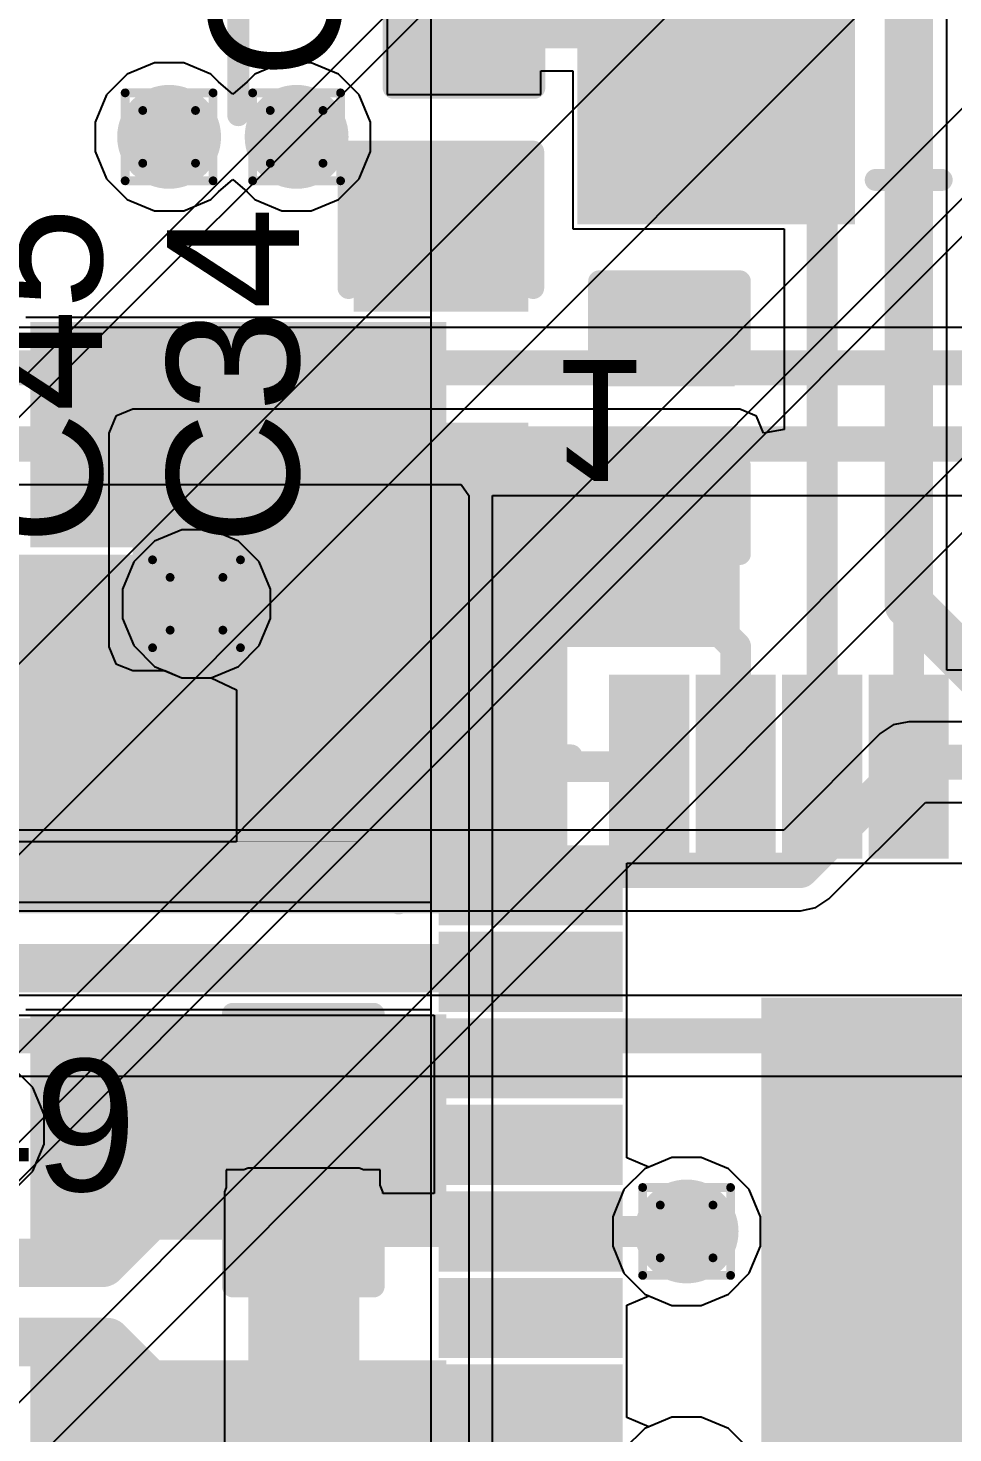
# Model space of a CAD drawing. Header units: inches. Extents: x -22 to 5433, y -13 to 5447.
# Drawn here: x 2.96 to 8.3, y 13.46 to 21.58 of the extents above; entities that cross this region are included whole.
import ezdxf

# ---------------------------------------------------------------- set-up
doc = ezdxf.new("R2010")
doc.units = ezdxf.units.IN
for name, color, linetype in [('Bottom Layer', 5, 'Continuous'), ('Bottom Overlay', 54, 'Continuous'), ('Bottom Paste', 16, 'Continuous'), ('Bottom Solder', 6, 'Continuous'), ('Drill Drawing', 1, 'Continuous'), ('Ground', 16, 'Continuous'), ('Power', 76, 'Continuous'), ('Top Layer', 1, 'Continuous'), ('Top Overlay', 2, 'Continuous'), ('Top Paste', 8, 'Continuous'), ('Top Solder', 216, 'Continuous'), ('Via Holes', 16, 'Continuous')]:
    doc.layers.add(name, color=color, linetype=linetype)
doc.styles.add('Arial', font='', dxfattribs={"height": 0.2})
doc.styles.get('Arial').set_extended_font_data('Arial')

msp = doc.modelspace()

# ---------------------------------------------------------------- hatches: boundary and pattern name
at = {"layer": 'Bottom Layer'}
h = msp.add_hatch(color=5, dxfattribs=at)
edge = h.paths.add_edge_path()
edge.add_arc((3.7707, 20.9516), 0.3, 0, 360)
h = msp.add_hatch(color=5, dxfattribs=at)
edge = h.paths.add_edge_path()
edge.add_arc((4.5073, 20.9516), 0.3, 0, 360)
for points in [[(3.0702, 19.7809), (5.2702, 19.7809), (5.2702, 18.6809), (3.0702, 18.6809)], [(-1.023, 16.6674), (6.0711, 16.6674), (6.0711, 18.5386), (-1.023, 18.5386)], [(3.0702, 17.7809), (5.2702, 17.7809), (5.2702, 16.6809), (3.0702, 16.6809)], [(3.0702, 15.7809), (5.2702, 15.7809), (5.2702, 14.6809), (3.0702, 14.6809)], [(3.0702, 13.7809), (5.2702, 13.7809), (5.2702, 12.6809), (3.0702, 12.6809)]]:
    msp.add_hatch(color=5, dxfattribs=at).paths.add_polyline_path(points)
h = msp.add_hatch(color=5, dxfattribs=at)
edge = h.paths.add_edge_path()
edge.add_arc((3.9289, 18.2539), 0.3, 0, 360)
h = msp.add_hatch(color=5, dxfattribs=at)
edge = h.paths.add_edge_path()
edge.add_arc((6.7605, 14.6275), 0.3, 0, 360)
at = {"layer": 'Bottom Paste'}
for points in [[(3.0702, 19.7809), (5.2702, 19.7809), (5.2702, 18.6809), (3.0702, 18.6809)], [(3.0702, 17.7809), (5.2702, 17.7809), (5.2702, 16.6809), (3.0702, 16.6809)], [(3.0702, 15.7809), (5.2702, 15.7809), (5.2702, 14.6809), (3.0702, 14.6809)], [(3.0702, 13.7809), (5.2702, 13.7809), (5.2702, 12.6809), (3.0702, 12.6809)]]:
    msp.add_hatch(color=16, dxfattribs=at).paths.add_polyline_path(points)
at = {"layer": 'Bottom Solder'}
for points in [[(2.9686, 19.8825), (5.3718, 19.8825), (5.3718, 18.5793), (2.9686, 18.5793)], [(2.9686, 17.8825), (5.3718, 17.8825), (5.3718, 16.5793), (2.9686, 16.5793)], [(2.9686, 15.8825), (5.3718, 15.8825), (5.3718, 14.5793), (2.9686, 14.5793)], [(2.9686, 13.8825), (5.3718, 13.8825), (5.3718, 12.5793), (2.9686, 12.5793)]]:
    msp.add_hatch(color=6, dxfattribs=at).paths.add_polyline_path(points)
at = {"layer": 'Ground'}
h = msp.add_hatch(color=16, dxfattribs=at)
edge = h.paths.add_edge_path()
edge.add_arc((3.7707, 20.9516), 0.3, 0, 360)
h = msp.add_hatch(color=16, dxfattribs=at)
edge = h.paths.add_edge_path()
edge.add_arc((4.5073, 20.9516), 0.3, 0, 360)
h = msp.add_hatch(color=16, dxfattribs=at)
edge = h.paths.add_edge_path()
edge.add_arc((3.9289, 18.2539), 0.3, 0, 360)
h = msp.add_hatch(color=16, dxfattribs=at)
edge = h.paths.add_edge_path()
edge.add_arc((6.7605, 14.6275), 0.3, 0, 360)
at = {"layer": 'Power'}
h = msp.add_hatch(color=76, dxfattribs=at)
edge = h.paths.add_edge_path()
edge.add_arc((3.7707, 20.9516), 0.3, 0, 360)
h = msp.add_hatch(color=76, dxfattribs=at)
edge = h.paths.add_edge_path()
edge.add_arc((4.5073, 20.9516), 0.3, 0, 360)
h = msp.add_hatch(color=76, dxfattribs=at)
edge = h.paths.add_edge_path()
edge.add_arc((3.9289, 18.2539), 0.3, 0, 360)
h = msp.add_hatch(color=76, dxfattribs=at)
edge = h.paths.add_edge_path()
edge.add_arc((6.7605, 14.6275), 0.3, 0, 360)
at = {"layer": 'Top Layer'}
for points in [[(5.1567, 21.7811), (5.7917, 21.7811), (5.7917, 21.3239), (5.1567, 21.3239)], [(7.631, 20.5481), (6.231, 20.5481), (6.231, 21.7481), (7.631, 21.7481)], [(4.8963, 20.7642), (5.7853, 20.7642), (5.7853, 20.0022), (4.8963, 20.0022)], [(6.9791, 19.5704), (6.3441, 19.5704), (6.3441, 20.0276), (6.9791, 20.0276)], [(3.5606, 18.0049), (7.068, 18.0049), (7.068, 19.2402), (3.5606, 19.2402)], [(4.8963, 19.2402), (5.7853, 19.2402), (5.7853, 18.4782), (4.8963, 18.4782)], [(6.9791, 18.6306), (6.3441, 18.6306), (6.3441, 19.0878), (6.9791, 19.0878)], [(6.4138, 17.7425), (6.6738, 17.7425), (6.6738, 16.8825), (6.4138, 16.8825)], [(6.9138, 17.7425), (7.1738, 17.7425), (7.1738, 16.8825), (6.9138, 16.8825)], [(7.4138, 17.7425), (7.6738, 17.7425), (7.6738, 16.8825), (7.4138, 16.8825)], [(7.9138, 17.7425), (8.1738, 17.7425), (8.1738, 16.8825), (7.9138, 16.8825)], [(3.3469, 16.995), (3.3469, 17.63), (3.8041, 17.63), (3.8041, 16.995)], [(4.2867, 16.995), (4.2867, 17.63), (4.7439, 17.63), (4.7439, 16.995)], [(5.4288, 16.7575), (6.2888, 16.7575), (6.2888, 16.4975), (5.4288, 16.4975)], [(5.4288, 16.2575), (6.2888, 16.2575), (6.2888, 15.9975), (5.4288, 15.9975)], [(7.2938, 15.8775), (13.2938, 15.8775), (13.2938, 9.8775), (7.2938, 9.8775)], [(4.2282, 15.7959), (4.8632, 15.7959), (4.8632, 15.3387), (4.2282, 15.3387)], [(5.4288, 15.7575), (6.2888, 15.7575), (6.2888, 15.4975), (5.4288, 15.4975)], [(5.4288, 15.2575), (6.2888, 15.2575), (6.2888, 14.9975), (5.4288, 14.9975)], [(4.2282, 12.816), (4.8687, 12.816), (4.8687, 14.8561), (4.2282, 14.8561)], [(4.2282, 14.8561), (4.8632, 14.8561), (4.8632, 14.3989), (4.2282, 14.3989)], [(5.4288, 14.7575), (6.2888, 14.7575), (6.2888, 14.4975), (5.4288, 14.4975)], [(5.4288, 14.2575), (6.2888, 14.2575), (6.2888, 13.9975), (5.4288, 13.9975)], [(5.4288, 13.7575), (6.2888, 13.7575), (6.2888, 13.4975), (5.4288, 13.4975)]]:
    msp.add_hatch(color=1, dxfattribs=at).paths.add_polyline_path(points)
h = msp.add_hatch(color=1, dxfattribs=at)
edge = h.paths.add_edge_path()
edge.add_arc((3.7707, 20.9516), 0.3, 0, 360)
h = msp.add_hatch(color=1, dxfattribs=at)
edge = h.paths.add_edge_path()
edge.add_arc((4.5073, 20.9516), 0.3, 0, 360)
h = msp.add_hatch(color=1, dxfattribs=at)
edge = h.paths.add_edge_path()
edge.add_arc((3.9289, 18.2539), 0.3, 0, 360)
h = msp.add_hatch(color=1, dxfattribs=at)
edge = h.paths.add_edge_path()
edge.add_arc((6.7605, 14.6275), 0.3, 0, 360)
at = {"layer": 'Top Paste'}
for points in [[(5.1567, 21.7811), (5.7917, 21.7811), (5.7917, 21.3239), (5.1567, 21.3239)], [(7.631, 20.5481), (6.231, 20.5481), (6.231, 21.7481), (7.631, 21.7481)], [(4.8963, 20.7642), (5.7853, 20.7642), (5.7853, 20.0022), (4.8963, 20.0022)], [(6.9791, 19.5704), (6.3441, 19.5704), (6.3441, 20.0276), (6.9791, 20.0276)], [(4.8963, 19.2402), (5.7853, 19.2402), (5.7853, 18.4782), (4.8963, 18.4782)], [(6.9791, 18.6306), (6.3441, 18.6306), (6.3441, 19.0878), (6.9791, 19.0878)], [(6.4138, 17.7425), (6.6738, 17.7425), (6.6738, 16.8825), (6.4138, 16.8825)], [(6.9138, 17.7425), (7.1738, 17.7425), (7.1738, 16.8825), (6.9138, 16.8825)], [(7.4138, 17.7425), (7.6738, 17.7425), (7.6738, 16.8825), (7.4138, 16.8825)], [(7.9138, 17.7425), (8.1738, 17.7425), (8.1738, 16.8825), (7.9138, 16.8825)], [(3.3469, 16.995), (3.3469, 17.63), (3.8041, 17.63), (3.8041, 16.995)], [(4.2867, 16.995), (4.2867, 17.63), (4.7439, 17.63), (4.7439, 16.995)], [(5.4288, 16.7575), (6.2888, 16.7575), (6.2888, 16.4975), (5.4288, 16.4975)], [(5.4288, 16.2575), (6.2888, 16.2575), (6.2888, 15.9975), (5.4288, 15.9975)], [(4.2282, 15.7959), (4.8632, 15.7959), (4.8632, 15.3387), (4.2282, 15.3387)], [(5.4288, 15.7575), (6.2888, 15.7575), (6.2888, 15.4975), (5.4288, 15.4975)], [(5.4288, 15.2575), (6.2888, 15.2575), (6.2888, 14.9975), (5.4288, 14.9975)], [(4.2282, 14.8561), (4.8632, 14.8561), (4.8632, 14.3989), (4.2282, 14.3989)], [(5.4288, 14.7575), (6.2888, 14.7575), (6.2888, 14.4975), (5.4288, 14.4975)], [(5.4288, 14.2575), (6.2888, 14.2575), (6.2888, 13.9975), (5.4288, 13.9975)], [(5.4288, 13.7575), (6.2888, 13.7575), (6.2888, 13.4975), (5.4288, 13.4975)]]:
    msp.add_hatch(color=8, dxfattribs=at).paths.add_polyline_path(points)
at = {"layer": 'Top Solder'}
for points in [[(5.0967, 21.8411), (5.8517, 21.8411), (5.8517, 21.2639), (5.0967, 21.2639)], [(7.7326, 20.4465), (6.1294, 20.4465), (6.1294, 21.8497), (7.7326, 21.8497)], [(4.8363, 20.8242), (5.8453, 20.8242), (5.8453, 19.9422), (4.8363, 19.9422)], [(7.0391, 19.5104), (6.2841, 19.5104), (6.2841, 20.0876), (7.0391, 20.0876)], [(4.8363, 19.3002), (5.8453, 19.3002), (5.8453, 18.4182), (4.8363, 18.4182)], [(7.0391, 18.5706), (6.2841, 18.5706), (6.2841, 19.1478), (7.0391, 19.1478)], [(6.3122, 17.8441), (6.7754, 17.8441), (6.7754, 16.7809), (6.3122, 16.7809)], [(6.8122, 17.8441), (7.2754, 17.8441), (7.2754, 16.7809), (6.8122, 16.7809)], [(7.3122, 17.8441), (7.7754, 17.8441), (7.7754, 16.7809), (7.3122, 16.7809)], [(7.8122, 17.8441), (8.2754, 17.8441), (8.2754, 16.7809), (7.8122, 16.7809)], [(3.2919, 16.94), (3.2919, 17.685), (3.8591, 17.685), (3.8591, 16.94)], [(4.2317, 16.94), (4.2317, 17.685), (4.7989, 17.685), (4.7989, 16.94)], [(5.3272, 16.8591), (6.3904, 16.8591), (6.3904, 16.3959), (5.3272, 16.3959)], [(5.3272, 16.3591), (6.3904, 16.3591), (6.3904, 15.8959), (5.3272, 15.8959)], [(7.1922, 15.9791), (13.3954, 15.9791), (13.3954, 9.7759), (7.1922, 9.7759)], [(4.1682, 15.8559), (4.9232, 15.8559), (4.9232, 15.2787), (4.1682, 15.2787)], [(5.3272, 15.8591), (6.3904, 15.8591), (6.3904, 15.3959), (5.3272, 15.3959)], [(5.3272, 15.3591), (6.3904, 15.3591), (6.3904, 14.8959), (5.3272, 14.8959)], [(4.1682, 14.9161), (4.9232, 14.9161), (4.9232, 14.3389), (4.1682, 14.3389)], [(5.3272, 14.8591), (6.3904, 14.8591), (6.3904, 14.3959), (5.3272, 14.3959)], [(5.3272, 14.3591), (6.3904, 14.3591), (6.3904, 13.8959), (5.3272, 13.8959)], [(5.3272, 13.8591), (6.3904, 13.8591), (6.3904, 13.3959), (5.3272, 13.3959)], [(3.4117, 12.756), (3.4117, 13.511), (3.9889, 13.511), (3.9889, 12.756)], [(4.3515, 12.756), (4.3515, 13.511), (4.9287, 13.511), (4.9287, 12.756)]]:
    msp.add_hatch(color=216, dxfattribs=at).paths.add_polyline_path(points)
at = {"layer": 'Via Holes'}
h = msp.add_hatch(color=7, dxfattribs=at)
edge = h.paths.add_edge_path()
edge.add_arc((3.7707, 20.9516), 0.15, 0, 360)
h = msp.add_hatch(color=7, dxfattribs=at)
edge = h.paths.add_edge_path()
edge.add_arc((4.5073, 20.9516), 0.15, 0, 360)
h = msp.add_hatch(color=7, dxfattribs=at)
edge = h.paths.add_edge_path()
edge.add_arc((3.9289, 18.2539), 0.15, 0, 360)
h = msp.add_hatch(color=7, dxfattribs=at)
edge = h.paths.add_edge_path()
edge.add_arc((6.7605, 14.6275), 0.15, 0, 360)

# ---------------------------------------------------------------- linework, layer by layer
at = {"layer": 'Bottom Layer'}
for p, q in [((5.2837, 23.1618), (5.2837, 5.3309)), ((5.2837, 23.1618), (5.2837, 19.9079)), ((5.2837, 19.9079), (2.9432, 19.9079)), ((-1.023, 16.5299), (5.2837, 16.5299)), ((5.2837, 16.5299), (5.2837, 15.9079)), ((5.2837, 15.9079), (2.9432, 15.9079))]:
    msp.add_line(p, q, dxfattribs=at)
for points in [[(8.0438, 18.2523, 0.2794, 0.2794, 0), (8.0438, 28.0001, 0.2794, 0.2794, 0)], [(8.0438, 18.2523, 0.2794, 0.2794, 0), (9.0652, 17.2309, 0.2794, 0.2794, 0)], [(3.3853, 14.446, 0.2794, 0.2794, 0), (4.1702, 15.2309, 0.2794, 0.2794, 0)], [(2.0768, 14.446, 0.2794, 0.2794, 0), (3.3853, 14.446, 0.2794, 0.2794, 0)], [(2.0768, 13.9888, 0.2794, 0.2794, 0), (3.4123, 13.9888, 0.2794, 0.2794, 0)], [(3.4123, 13.9888, 0.2794, 0.2794, 0), (4.1702, 13.2309, 0.2794, 0.2794, 0)]]:
    msp.add_lwpolyline(points, format="xyseb", dxfattribs=at)
for points in [[(7.974, 18.2523, 0.1397, 0.1397, 1), (8.1137, 18.2523, 0.1397, 0.1397, 1)], [(7.974, 18.2523, 0.1397, 0.1397, 1), (8.1137, 18.2523, 0.1397, 0.1397, 1)], [(4.1003, 15.2309, 0.1397, 0.1397, 1), (4.24, 15.2309, 0.1397, 0.1397, 1)], [(3.3155, 14.446, 0.1397, 0.1397, 1), (3.4552, 14.446, 0.1397, 0.1397, 1)], [(3.3155, 14.446, 0.1397, 0.1397, 1), (3.4552, 14.446, 0.1397, 0.1397, 1)], [(3.3424, 13.9888, 0.1397, 0.1397, 1), (3.4821, 13.9888, 0.1397, 0.1397, 1)], [(3.3424, 13.9888, 0.1397, 0.1397, 1), (3.4821, 13.9888, 0.1397, 0.1397, 1)]]:
    msp.add_lwpolyline(points, format="xyseb", close=True, dxfattribs=at)
at = {"layer": 'Bottom Overlay'}
msp.add_lwpolyline([(4.1702, 21.0767, 0.127, 0.127, 0), (4.1702, 23.1309, 0.127, 0.127, 0)], format="xyseb", dxfattribs=at)
msp.add_lwpolyline([(4.1384, 21.0767, 0.0635, 0.0635, 1), (4.2019, 21.0767, 0.0635, 0.0635, 1)], format="xyseb", close=True, dxfattribs=at)
at = {"layer": 'Bottom Solder'}
for p in [(-5.5852, 10.8458), (-5.5045, 7.2536), (-5.2386, 6.9971), (-5.2385, 11.397), (-3.7361, 6.9961), (-3.6162, 11.3878), (-3.0662, 10.8378), (-3.0661, 7.2378)]:
    msp.add_line(p, (5432.8521, 5447.4931), dxfattribs=at)
at = {"layer": 'Drill Drawing'}
for points in [[(3.5167, 21.2056, 0.0508, 0.0508, 0), (4.0247, 21.2056, 0.0508, 0.0508, 0)], [(3.5167, 20.6976, 0.0508, 0.0508, 0), (3.5167, 21.2056, 0.0508, 0.0508, 0)], [(4.0247, 20.6976, 0.0508, 0.0508, 0), (4.0247, 21.2056, 0.0508, 0.0508, 0)], [(4.2533, 21.2056, 0.0508, 0.0508, 0), (4.7613, 21.2056, 0.0508, 0.0508, 0)], [(4.2533, 20.6976, 0.0508, 0.0508, 0), (4.2533, 21.2056, 0.0508, 0.0508, 0)], [(4.7613, 20.6976, 0.0508, 0.0508, 0), (4.7613, 21.2056, 0.0508, 0.0508, 0)], [(3.6183, 21.104, 0.0508, 0.0508, 0), (3.9231, 21.104, 0.0508, 0.0508, 0)], [(3.6183, 20.7992, 0.0508, 0.0508, 0), (3.6183, 21.104, 0.0508, 0.0508, 0)], [(3.9231, 20.7992, 0.0508, 0.0508, 0), (3.9231, 21.104, 0.0508, 0.0508, 0)], [(4.3549, 21.104, 0.0508, 0.0508, 0), (4.6597, 21.104, 0.0508, 0.0508, 0)], [(4.3549, 20.7992, 0.0508, 0.0508, 0), (4.3549, 21.104, 0.0508, 0.0508, 0)], [(4.6597, 20.7992, 0.0508, 0.0508, 0), (4.6597, 21.104, 0.0508, 0.0508, 0)], [(3.6183, 20.7992, 0.0508, 0.0508, 0), (3.9231, 20.7992, 0.0508, 0.0508, 0)], [(4.3549, 20.7992, 0.0508, 0.0508, 0), (4.6597, 20.7992, 0.0508, 0.0508, 0)], [(3.5167, 20.6976, 0.0508, 0.0508, 0), (4.0247, 20.6976, 0.0508, 0.0508, 0)], [(4.2533, 20.6976, 0.0508, 0.0508, 0), (4.7613, 20.6976, 0.0508, 0.0508, 0)], [(3.6749, 18.5079, 0.0508, 0.0508, 0), (4.1829, 18.5079, 0.0508, 0.0508, 0)], [(3.6749, 17.9999, 0.0508, 0.0508, 0), (3.6749, 18.5079, 0.0508, 0.0508, 0)], [(4.1829, 17.9999, 0.0508, 0.0508, 0), (4.1829, 18.5079, 0.0508, 0.0508, 0)], [(3.7765, 18.4063, 0.0508, 0.0508, 0), (4.0813, 18.4063, 0.0508, 0.0508, 0)], [(3.7765, 18.1015, 0.0508, 0.0508, 0), (3.7765, 18.4063, 0.0508, 0.0508, 0)], [(4.0813, 18.1015, 0.0508, 0.0508, 0), (4.0813, 18.4063, 0.0508, 0.0508, 0)], [(3.7765, 18.1015, 0.0508, 0.0508, 0), (4.0813, 18.1015, 0.0508, 0.0508, 0)], [(3.6749, 17.9999, 0.0508, 0.0508, 0), (4.1829, 17.9999, 0.0508, 0.0508, 0)], [(6.5065, 14.8815, 0.0508, 0.0508, 0), (7.0145, 14.8815, 0.0508, 0.0508, 0)], [(6.5065, 14.3735, 0.0508, 0.0508, 0), (6.5065, 14.8815, 0.0508, 0.0508, 0)], [(7.0145, 14.3735, 0.0508, 0.0508, 0), (7.0145, 14.8815, 0.0508, 0.0508, 0)], [(6.6081, 14.7799, 0.0508, 0.0508, 0), (6.9129, 14.7799, 0.0508, 0.0508, 0)], [(6.6081, 14.4751, 0.0508, 0.0508, 0), (6.6081, 14.7799, 0.0508, 0.0508, 0)], [(6.9129, 14.4751, 0.0508, 0.0508, 0), (6.9129, 14.7799, 0.0508, 0.0508, 0)], [(6.6081, 14.4751, 0.0508, 0.0508, 0), (6.9129, 14.4751, 0.0508, 0.0508, 0)], [(6.5065, 14.3735, 0.0508, 0.0508, 0), (7.0145, 14.3735, 0.0508, 0.0508, 0)]]:
    msp.add_lwpolyline(points, format="xyseb", dxfattribs=at)
for points in [[(3.504, 21.2056, 0.0254, 0.0254, 1), (3.5294, 21.2056, 0.0254, 0.0254, 1)], [(3.504, 21.2056, 0.0254, 0.0254, 1), (3.5294, 21.2056, 0.0254, 0.0254, 1)], [(4.012, 21.2056, 0.0254, 0.0254, 1), (4.0374, 21.2056, 0.0254, 0.0254, 1)], [(4.012, 21.2056, 0.0254, 0.0254, 1), (4.0374, 21.2056, 0.0254, 0.0254, 1)], [(4.2406, 21.2056, 0.0254, 0.0254, 1), (4.266, 21.2056, 0.0254, 0.0254, 1)], [(4.2406, 21.2056, 0.0254, 0.0254, 1), (4.266, 21.2056, 0.0254, 0.0254, 1)], [(4.7486, 21.2056, 0.0254, 0.0254, 1), (4.774, 21.2056, 0.0254, 0.0254, 1)], [(4.7486, 21.2056, 0.0254, 0.0254, 1), (4.774, 21.2056, 0.0254, 0.0254, 1)], [(3.6056, 21.104, 0.0254, 0.0254, 1), (3.631, 21.104, 0.0254, 0.0254, 1)], [(3.6056, 21.104, 0.0254, 0.0254, 1), (3.631, 21.104, 0.0254, 0.0254, 1)], [(3.9104, 21.104, 0.0254, 0.0254, 1), (3.9358, 21.104, 0.0254, 0.0254, 1)], [(3.9104, 21.104, 0.0254, 0.0254, 1), (3.9358, 21.104, 0.0254, 0.0254, 1)], [(4.3422, 21.104, 0.0254, 0.0254, 1), (4.3676, 21.104, 0.0254, 0.0254, 1)], [(4.3422, 21.104, 0.0254, 0.0254, 1), (4.3676, 21.104, 0.0254, 0.0254, 1)], [(4.647, 21.104, 0.0254, 0.0254, 1), (4.6724, 21.104, 0.0254, 0.0254, 1)], [(4.647, 21.104, 0.0254, 0.0254, 1), (4.6724, 21.104, 0.0254, 0.0254, 1)], [(3.6056, 20.7992, 0.0254, 0.0254, 1), (3.631, 20.7992, 0.0254, 0.0254, 1)], [(3.6056, 20.7992, 0.0254, 0.0254, 1), (3.631, 20.7992, 0.0254, 0.0254, 1)], [(3.9104, 20.7992, 0.0254, 0.0254, 1), (3.9358, 20.7992, 0.0254, 0.0254, 1)], [(3.9104, 20.7992, 0.0254, 0.0254, 1), (3.9358, 20.7992, 0.0254, 0.0254, 1)], [(4.3422, 20.7992, 0.0254, 0.0254, 1), (4.3676, 20.7992, 0.0254, 0.0254, 1)], [(4.3422, 20.7992, 0.0254, 0.0254, 1), (4.3676, 20.7992, 0.0254, 0.0254, 1)], [(4.647, 20.7992, 0.0254, 0.0254, 1), (4.6724, 20.7992, 0.0254, 0.0254, 1)], [(4.647, 20.7992, 0.0254, 0.0254, 1), (4.6724, 20.7992, 0.0254, 0.0254, 1)], [(3.504, 20.6976, 0.0254, 0.0254, 1), (3.5294, 20.6976, 0.0254, 0.0254, 1)], [(3.504, 20.6976, 0.0254, 0.0254, 1), (3.5294, 20.6976, 0.0254, 0.0254, 1)], [(4.012, 20.6976, 0.0254, 0.0254, 1), (4.0374, 20.6976, 0.0254, 0.0254, 1)], [(4.012, 20.6976, 0.0254, 0.0254, 1), (4.0374, 20.6976, 0.0254, 0.0254, 1)], [(4.2406, 20.6976, 0.0254, 0.0254, 1), (4.266, 20.6976, 0.0254, 0.0254, 1)], [(4.2406, 20.6976, 0.0254, 0.0254, 1), (4.266, 20.6976, 0.0254, 0.0254, 1)], [(4.7486, 20.6976, 0.0254, 0.0254, 1), (4.774, 20.6976, 0.0254, 0.0254, 1)], [(4.7486, 20.6976, 0.0254, 0.0254, 1), (4.774, 20.6976, 0.0254, 0.0254, 1)], [(3.6622, 18.5079, 0.0254, 0.0254, 1), (3.6876, 18.5079, 0.0254, 0.0254, 1)], [(3.6622, 18.5079, 0.0254, 0.0254, 1), (3.6876, 18.5079, 0.0254, 0.0254, 1)], [(4.1702, 18.5079, 0.0254, 0.0254, 1), (4.1956, 18.5079, 0.0254, 0.0254, 1)], [(4.1702, 18.5079, 0.0254, 0.0254, 1), (4.1956, 18.5079, 0.0254, 0.0254, 1)], [(3.7638, 18.4063, 0.0254, 0.0254, 1), (3.7892, 18.4063, 0.0254, 0.0254, 1)], [(3.7638, 18.4063, 0.0254, 0.0254, 1), (3.7892, 18.4063, 0.0254, 0.0254, 1)], [(4.0686, 18.4063, 0.0254, 0.0254, 1), (4.094, 18.4063, 0.0254, 0.0254, 1)], [(4.0686, 18.4063, 0.0254, 0.0254, 1), (4.094, 18.4063, 0.0254, 0.0254, 1)], [(3.7638, 18.1015, 0.0254, 0.0254, 1), (3.7892, 18.1015, 0.0254, 0.0254, 1)], [(3.7638, 18.1015, 0.0254, 0.0254, 1), (3.7892, 18.1015, 0.0254, 0.0254, 1)], [(4.0686, 18.1015, 0.0254, 0.0254, 1), (4.094, 18.1015, 0.0254, 0.0254, 1)], [(4.0686, 18.1015, 0.0254, 0.0254, 1), (4.094, 18.1015, 0.0254, 0.0254, 1)], [(3.6622, 17.9999, 0.0254, 0.0254, 1), (3.6876, 17.9999, 0.0254, 0.0254, 1)], [(3.6622, 17.9999, 0.0254, 0.0254, 1), (3.6876, 17.9999, 0.0254, 0.0254, 1)], [(4.1702, 17.9999, 0.0254, 0.0254, 1), (4.1956, 17.9999, 0.0254, 0.0254, 1)], [(4.1702, 17.9999, 0.0254, 0.0254, 1), (4.1956, 17.9999, 0.0254, 0.0254, 1)], [(6.4938, 14.8815, 0.0254, 0.0254, 1), (6.5192, 14.8815, 0.0254, 0.0254, 1)], [(6.4938, 14.8815, 0.0254, 0.0254, 1), (6.5192, 14.8815, 0.0254, 0.0254, 1)], [(7.0018, 14.8815, 0.0254, 0.0254, 1), (7.0272, 14.8815, 0.0254, 0.0254, 1)], [(7.0018, 14.8815, 0.0254, 0.0254, 1), (7.0272, 14.8815, 0.0254, 0.0254, 1)], [(6.5954, 14.7799, 0.0254, 0.0254, 1), (6.6208, 14.7799, 0.0254, 0.0254, 1)], [(6.5954, 14.7799, 0.0254, 0.0254, 1), (6.6208, 14.7799, 0.0254, 0.0254, 1)], [(6.9002, 14.7799, 0.0254, 0.0254, 1), (6.9256, 14.7799, 0.0254, 0.0254, 1)], [(6.9002, 14.7799, 0.0254, 0.0254, 1), (6.9256, 14.7799, 0.0254, 0.0254, 1)], [(6.5954, 14.4751, 0.0254, 0.0254, 1), (6.6208, 14.4751, 0.0254, 0.0254, 1)], [(6.5954, 14.4751, 0.0254, 0.0254, 1), (6.6208, 14.4751, 0.0254, 0.0254, 1)], [(6.9002, 14.4751, 0.0254, 0.0254, 1), (6.9256, 14.4751, 0.0254, 0.0254, 1)], [(6.9002, 14.4751, 0.0254, 0.0254, 1), (6.9256, 14.4751, 0.0254, 0.0254, 1)], [(6.4938, 14.3735, 0.0254, 0.0254, 1), (6.5192, 14.3735, 0.0254, 0.0254, 1)], [(6.4938, 14.3735, 0.0254, 0.0254, 1), (6.5192, 14.3735, 0.0254, 0.0254, 1)], [(7.0018, 14.3735, 0.0254, 0.0254, 1), (7.0272, 14.3735, 0.0254, 0.0254, 1)], [(7.0018, 14.3735, 0.0254, 0.0254, 1), (7.0272, 14.3735, 0.0254, 0.0254, 1)]]:
    msp.add_lwpolyline(points, format="xyseb", close=True, dxfattribs=at)
at = {"layer": 'Ground'}
for p, q in [((3.844, 18.6809), (3.687, 18.6159)), ((4.0138, 18.6809), (3.844, 18.6809)), ((4.1708, 18.6159), (4.0138, 18.6809)), ((3.687, 18.6159), (3.5669, 18.4958)), ((4.2909, 18.4958), (4.1708, 18.6159)), ((3.5669, 18.4958), (3.5019, 18.3388)), ((4.3559, 18.3388), (4.2909, 18.4958)), ((3.5019, 18.3388), (3.5019, 18.1689)), ((4.3559, 18.1689), (4.3559, 18.3388)), ((3.5019, 18.1689), (3.5669, 18.012)), ((4.2909, 18.012), (4.3559, 18.1689)), ((3.5669, 18.012), (3.687, 17.8919)), ((4.1708, 17.8919), (4.2909, 18.012)), ((3.687, 17.8919), (3.844, 17.8269)), ((4.0138, 17.8269), (4.1708, 17.8919)), ((3.844, 17.8269), (4.0138, 17.8269)), ((7.9546, 17.5544), (7.879, 17.5039)), ((8.0438, 17.5722), (7.9546, 17.5544)), ((21.1452, 17.5722), (8.0438, 17.5722)), ((7.879, 17.5039), (7.3218, 16.9467)), ((7.5831, 16.5488), (8.1404, 17.106)), ((8.1404, 17.106), (21.0486, 17.106)), ((7.3218, 16.9467), (-0.3111, 16.9467)), ((-1.058, 16.4805), (7.4183, 16.4805)), ((7.4183, 16.4805), (7.5075, 16.4983)), ((7.5075, 16.4983), (7.5831, 16.5488)), ((8.7065, 15.9906), (-0.1184, 15.9906)), ((-0.0218, 15.5245), (12.9482, 15.5245)), ((6.6756, 15.0545), (6.5187, 14.9895)), ((6.8455, 15.0545), (6.6756, 15.0545)), ((7.0024, 14.9895), (6.8455, 15.0545)), ((6.5187, 14.9895), (6.3985, 14.8694)), ((7.1225, 14.8694), (7.0024, 14.9895)), ((6.3985, 14.8694), (6.3335, 14.7125)), ((7.1875, 14.7125), (7.1225, 14.8694)), ((6.3335, 14.7125), (6.3335, 14.5426)), ((7.1875, 14.5426), (7.1875, 14.7125)), ((6.3335, 14.5426), (6.3985, 14.3857)), ((7.1225, 14.3857), (7.1875, 14.5426)), ((6.3985, 14.3857), (6.5187, 14.2656)), ((7.0024, 14.2656), (7.1225, 14.3857)), ((6.5187, 14.2656), (6.6756, 14.2005)), ((6.8455, 14.2005), (7.0024, 14.2656)), ((6.6756, 14.2005), (6.8455, 14.2005)), ((6.6756, 13.5545), (6.5187, 13.4895)), ((6.8455, 13.5545), (6.6756, 13.5545)), ((7.0024, 13.4895), (6.8455, 13.5545)), ((6.5187, 13.4895), (6.3985, 13.3694)), ((7.1225, 13.3694), (7.0024, 13.4895))]:
    msp.add_line(p, q, dxfattribs=at)
for points in [[(7.4183, 16.7136, 0.2032, 0.2032, 0), (8.0438, 17.3391, 0.2032, 0.2032, 0)], [(8.0438, 17.3391, 0.2032, 0.2032, 0), (21.1452, 17.3391, 0.2032, 0.2032, 0)], [(-8.1735, 16.7136, 0.2032, 0.2032, 0), (7.4183, 16.7136, 0.2032, 0.2032, 0)], [(-0.1184, 15.7575, 0.2032, 0.2032, 0), (13.0447, 15.7575, 0.2032, 0.2032, 0)]]:
    msp.add_lwpolyline(points, format="xyseb", dxfattribs=at)
for points in [[(7.993, 17.3391, 0.1016, 0.1016, 1), (8.0946, 17.3391, 0.1016, 0.1016, 1)], [(7.993, 17.3391, 0.1016, 0.1016, 1), (8.0946, 17.3391, 0.1016, 0.1016, 1)], [(7.3675, 16.7136, 0.1016, 0.1016, 1), (7.4691, 16.7136, 0.1016, 0.1016, 1)], [(7.3675, 16.7136, 0.1016, 0.1016, 1), (7.4691, 16.7136, 0.1016, 0.1016, 1)]]:
    msp.add_lwpolyline(points, format="xyseb", close=True, dxfattribs=at)
at = {"layer": 'Power'}
for p, q in [((3.6857, 21.3786), (3.5288, 21.3136)), ((3.8556, 21.3786), (3.6857, 21.3786)), ((4.0125, 21.3136), (3.8556, 21.3786)), ((4.4223, 21.3786), (4.2654, 21.3136)), ((4.5922, 21.3786), (4.4223, 21.3786)), ((4.7491, 21.3136), (4.5922, 21.3786)), ((3.5288, 21.3136), (3.4087, 21.1935)), ((4.056, 21.2702), (4.0125, 21.3136)), ((4.139, 21.1989), (4.056, 21.2702)), ((4.2219, 21.2702), (4.139, 21.1989)), ((4.2654, 21.3136), (4.2219, 21.2702)), ((4.8693, 21.1935), (4.7491, 21.3136)), ((3.4087, 21.1935), (3.3437, 21.0366)), ((4.9343, 21.0366), (4.8693, 21.1935)), ((3.3437, 21.0366), (3.3437, 20.8667)), ((4.9343, 20.8667), (4.9343, 21.0366)), ((3.3437, 20.8667), (3.4087, 20.7098)), ((4.8693, 20.7098), (4.9343, 20.8667)), ((3.4087, 20.7098), (3.5288, 20.5897)), ((4.056, 20.6331), (4.139, 20.7044)), ((4.139, 20.7044), (4.2219, 20.6331)), ((4.7491, 20.5897), (4.8693, 20.7098)), ((4.0125, 20.5897), (4.056, 20.6331)), ((4.2219, 20.6331), (4.2654, 20.5897)), ((3.5288, 20.5897), (3.6857, 20.5246)), ((3.8556, 20.5246), (4.0125, 20.5897)), ((4.2654, 20.5897), (4.4223, 20.5246)), ((4.5922, 20.5246), (4.7491, 20.5897)), ((3.6857, 20.5246), (3.8556, 20.5246)), ((4.4223, 20.5246), (4.5922, 20.5246)), ((20.1849, 19.85), (-5.3357, 19.85)), ((-1.9618, 18.9437), (5.4588, 18.9437)), ((5.4588, 18.9437), (5.5019, 18.8792)), ((5.5019, 18.8792), (5.5019, 8.9246)), ((5.6393, 8.9246), (5.6393, 18.8792)), ((5.6393, 18.8792), (15.3106, 18.8792)), ((2.9828, 15.4593), (2.8627, 15.5794)), ((3.0478, 15.3023), (2.9828, 15.4593)), ((3.0478, 15.1325), (3.0478, 15.3023)), ((2.9828, 14.9755), (3.0478, 15.1325)), ((2.8627, 14.8554), (2.9828, 14.9755))]:
    msp.add_line(p, q, dxfattribs=at)
for points in [[(-5.4322, 19.6169, 0.2032, 0.2032, 0), (20.1849, 19.6169, 0.2032, 0.2032, 0)], [(-2.0584, 19.1767, 0.2032, 0.2032, 0), (19.922, 19.1767, 0.2032, 0.2032, 0)]]:
    msp.add_lwpolyline(points, format="xyseb", dxfattribs=at)
at = {"layer": 'Top Layer'}
for p, q in [((5.0297, 21.9081), (5.0297, 21.1969)), ((8.264, 20.3547), (8.264, 21.8688)), ((5.9187, 21.1969), (5.9187, 21.3324)), ((5.9187, 21.3324), (6.104, 21.3324)), ((6.104, 21.3324), (6.104, 20.4211)), ((5.0297, 21.1969), (5.9187, 21.1969)), ((6.104, 20.4211), (7.3237, 20.4211)), ((7.3237, 20.4211), (7.3237, 19.2615)), ((8.264, 17.8695), (8.264, 20.3547)), ((3.4634, 19.3374), (3.4231, 19.2402)), ((3.5606, 19.3777), (3.4634, 19.3374)), ((7.068, 19.3777), (3.5606, 19.3777)), ((7.1652, 19.3374), (7.068, 19.3777)), ((7.2055, 19.2402), (7.1652, 19.3374)), ((3.4231, 19.2402), (3.4231, 18.0049)), ((7.3237, 19.2615), (7.2055, 19.2402)), ((3.4231, 18.0049), (3.4634, 17.9077)), ((3.4634, 17.9077), (3.5606, 17.8675)), ((3.5606, 17.8675), (3.746, 17.8675)), ((3.746, 17.8675), (3.844, 17.8269)), ((9.801, 17.8695), (8.264, 17.8695)), ((3.844, 17.8269), (4.0138, 17.8269)), ((4.0138, 17.8269), (4.1597, 17.757)), ((4.1597, 17.757), (4.1597, 16.8781)), ((4.1597, 16.8781), (1.0446, 16.8781)), ((6.4158, 15.8705), (6.4158, 16.7555)), ((6.4158, 16.7555), (8.4375, 16.7555)), ((2.3753, 15.877), (5.3018, 15.877)), ((5.3018, 15.877), (5.3018, 14.8477)), ((6.4158, 15.0526), (6.4158, 15.8705)), ((6.5428, 14.9995), (6.4158, 15.0526)), ((6.6756, 15.0545), (6.5428, 14.9995)), ((6.8455, 15.0545), (6.6756, 15.0545)), ((7.0024, 14.9895), (6.8455, 15.0545)), ((4.2029, 14.9831), (4.1012, 14.9831)), ((4.1012, 14.9831), (4.1012, 14.8814)), ((4.2282, 14.9936), (4.2029, 14.9831)), ((4.8687, 14.9936), (4.2282, 14.9936)), ((4.894, 14.9831), (4.8687, 14.9936)), ((4.9902, 14.9831), (4.894, 14.9831)), ((4.9902, 14.8947), (4.9902, 14.9831)), ((7.1225, 14.8694), (7.0024, 14.9895)), ((4.1012, 14.8814), (4.0907, 14.8561)), ((4.0907, 14.8561), (4.0907, 12.816)), ((5.0062, 14.8561), (4.9902, 14.8947)), ((5.0062, 14.8477), (5.0062, 14.8561)), ((7.1875, 14.7125), (7.1225, 14.8694)), ((5.3018, 14.8477), (5.0062, 14.8477)), ((7.1875, 14.5426), (7.1875, 14.7125)), ((7.1225, 14.3857), (7.1875, 14.5426)), ((7.0024, 14.2656), (7.1225, 14.3857)), ((6.4158, 14.2024), (6.5428, 14.2555)), ((6.5428, 14.2555), (6.6756, 14.2005)), ((6.8455, 14.2005), (7.0024, 14.2656)), ((6.4158, 13.5526), (6.4158, 14.2024)), ((6.6756, 14.2005), (6.8455, 14.2005)), ((6.6756, 13.5545), (6.5428, 13.4995)), ((6.8455, 13.5545), (6.6756, 13.5545)), ((7.0024, 13.4895), (6.8455, 13.5545)), ((6.5428, 13.4995), (6.4158, 13.5526)), ((7.1225, 13.3694), (7.0024, 13.4895))]:
    msp.add_line(p, q, dxfattribs=at)
for points in [[(8.0438, 20.3547, 0.1778, 0.1778, 0), (8.0438, 21.9599, 0.1778, 0.1778, 0)], [(5.5758, 21.5525, 0.1778, 0.1778, 0), (7.0348, 21.5525, 0.1778, 0.1778, 0)], [(7.1364, 21.2832, 0.1778, 0.1778, 0), (7.1364, 21.5525, 0.1778, 0.1778, 0)], [(7.1364, 21.2832, 0.1778, 0.1778, 0), (7.5438, 20.8758, 0.1778, 0.1778, 0)], [(7.5438, 17.3125, 0.1778, 0.1778, 0), (7.5438, 20.8758, 0.1778, 0.1778, 0)], [(8.0438, 17.3125, 0.1778, 0.1778, 0), (8.0438, 20.3547, 0.1778, 0.1778, 0)], [(5.17, 18.4782, 0.1778, 0.1778, 0), (5.3143, 18.6226, 0.1778, 0.1778, 0)], [(5.3143, 18.6226, 0.1778, 0.1778, 0), (6.4262, 18.6226, 0.1778, 0.1778, 0)], [(6.4262, 18.6226, 0.1778, 0.1778, 0), (7.0438, 18.0049, 0.1778, 0.1778, 0)], [(3.9289, 18.4782, 0.1778, 0.1778, 0), (5.17, 18.4782, 0.1778, 0.1778, 0)], [(3.9289, 18.2539, 0.1778, 0.1778, 0), (3.9289, 18.4782, 0.1778, 0.1778, 0)], [(7.0438, 17.3125, 0.1778, 0.1778, 0), (7.0438, 18.0049, 0.1778, 0.1778, 0)], [(4.5153, 17.3125, 0.1778, 0.1778, 0), (6.5438, 17.3125, 0.1778, 0.1778, 0)], [(1.0446, 16.6061, 0.2794, 0.2794, 0), (5.8374, 16.6061, 0.2794, 0.2794, 0)], [(5.8374, 16.6061, 0.2794, 0.2794, 0), (5.8588, 16.6275, 0.2794, 0.2794, 0)], [(2.3753, 16.1489, 0.2794, 0.2794, 0), (4.174, 16.1489, 0.2794, 0.2794, 0)], [(4.174, 16.1489, 0.2794, 0.2794, 0), (5.8374, 16.1489, 0.2794, 0.2794, 0)], [(5.8374, 16.1489, 0.2794, 0.2794, 0), (5.8588, 16.1275, 0.2794, 0.2794, 0)], [(4.5153, 14.6275, 0.1778, 0.1778, 0), (5.8588, 14.6275, 0.1778, 0.1778, 0)], [(4.5457, 14.6275, 0.127, 0.127, 0), (5.8588, 14.6275, 0.127, 0.127, 0)], [(5.8588, 14.6275, 0.1778, 0.1778, 0), (6.7605, 14.6275, 0.1778, 0.1778, 0)]]:
    msp.add_lwpolyline(points, format="xyseb", dxfattribs=at)
for points in [[(5.5314, 21.5525, 0.0889, 0.0889, 1), (5.6203, 21.5525, 0.0889, 0.0889, 1)], [(6.9904, 21.5525, 0.0889, 0.0889, 1), (7.0793, 21.5525, 0.0889, 0.0889, 1)], [(7.092, 21.5525, 0.0889, 0.0889, 1), (7.1809, 21.5525, 0.0889, 0.0889, 1)], [(7.092, 21.2832, 0.0889, 0.0889, 1), (7.1809, 21.2832, 0.0889, 0.0889, 1)], [(7.092, 21.2832, 0.0889, 0.0889, 1), (7.1809, 21.2832, 0.0889, 0.0889, 1)], [(7.4994, 20.8758, 0.0889, 0.0889, 1), (7.5883, 20.8758, 0.0889, 0.0889, 1)], [(7.4994, 20.8758, 0.0889, 0.0889, 1), (7.5883, 20.8758, 0.0889, 0.0889, 1)], [(7.9994, 20.3547, 0.0889, 0.0889, 1), (8.0883, 20.3547, 0.0889, 0.0889, 1)], [(7.9994, 20.3547, 0.0889, 0.0889, 1), (8.0883, 20.3547, 0.0889, 0.0889, 1)], [(5.2699, 18.6226, 0.0889, 0.0889, 1), (5.3588, 18.6226, 0.0889, 0.0889, 1)], [(5.2699, 18.6226, 0.0889, 0.0889, 1), (5.3588, 18.6226, 0.0889, 0.0889, 1)], [(6.3817, 18.6226, 0.0889, 0.0889, 1), (6.4706, 18.6226, 0.0889, 0.0889, 1)], [(6.3817, 18.6226, 0.0889, 0.0889, 1), (6.4706, 18.6226, 0.0889, 0.0889, 1)], [(3.8844, 18.4782, 0.0889, 0.0889, 1), (3.9733, 18.4782, 0.0889, 0.0889, 1)], [(3.8844, 18.4782, 0.0889, 0.0889, 1), (3.9733, 18.4782, 0.0889, 0.0889, 1)], [(5.1255, 18.4782, 0.0889, 0.0889, 1), (5.2144, 18.4782, 0.0889, 0.0889, 1)], [(5.1255, 18.4782, 0.0889, 0.0889, 1), (5.2144, 18.4782, 0.0889, 0.0889, 1)], [(3.8844, 18.2539, 0.0889, 0.0889, 1), (3.9733, 18.2539, 0.0889, 0.0889, 1)], [(6.9994, 18.0049, 0.0889, 0.0889, 1), (7.0883, 18.0049, 0.0889, 0.0889, 1)], [(6.9994, 18.0049, 0.0889, 0.0889, 1), (7.0883, 18.0049, 0.0889, 0.0889, 1)], [(4.4709, 17.3125, 0.0889, 0.0889, 1), (4.5598, 17.3125, 0.0889, 0.0889, 1)], [(6.4994, 17.3125, 0.0889, 0.0889, 1), (6.5883, 17.3125, 0.0889, 0.0889, 1)], [(6.9994, 17.3125, 0.0889, 0.0889, 1), (7.0883, 17.3125, 0.0889, 0.0889, 1)], [(7.4994, 17.3125, 0.0889, 0.0889, 1), (7.5883, 17.3125, 0.0889, 0.0889, 1)], [(7.9994, 17.3125, 0.0889, 0.0889, 1), (8.0883, 17.3125, 0.0889, 0.0889, 1)], [(5.7676, 16.6061, 0.1397, 0.1397, 1), (5.9073, 16.6061, 0.1397, 0.1397, 1)], [(5.7676, 16.6061, 0.1397, 0.1397, 1), (5.9073, 16.6061, 0.1397, 0.1397, 1)], [(5.789, 16.6275, 0.1397, 0.1397, 1), (5.9287, 16.6275, 0.1397, 0.1397, 1)], [(4.1041, 16.1489, 0.1397, 0.1397, 1), (4.2438, 16.1489, 0.1397, 0.1397, 1)], [(4.1041, 16.1489, 0.1397, 0.1397, 1), (4.2438, 16.1489, 0.1397, 0.1397, 1)], [(5.7676, 16.1489, 0.1397, 0.1397, 1), (5.9073, 16.1489, 0.1397, 0.1397, 1)], [(5.7676, 16.1489, 0.1397, 0.1397, 1), (5.9073, 16.1489, 0.1397, 0.1397, 1)], [(5.789, 16.1275, 0.1397, 0.1397, 1), (5.9287, 16.1275, 0.1397, 0.1397, 1)], [(4.4709, 14.6275, 0.0889, 0.0889, 1), (4.5598, 14.6275, 0.0889, 0.0889, 1)], [(4.514, 14.6275, 0.0635, 0.0635, 1), (4.5775, 14.6275, 0.0635, 0.0635, 1)], [(5.8144, 14.6275, 0.0889, 0.0889, 1), (5.9033, 14.6275, 0.0889, 0.0889, 1)], [(5.8144, 14.6275, 0.0889, 0.0889, 1), (5.9033, 14.6275, 0.0889, 0.0889, 1)], [(5.8271, 14.6275, 0.0635, 0.0635, 1), (5.8906, 14.6275, 0.0635, 0.0635, 1)], [(6.7161, 14.6275, 0.0889, 0.0889, 1), (6.805, 14.6275, 0.0889, 0.0889, 1)]]:
    msp.add_lwpolyline(points, format="xyseb", close=True, dxfattribs=at)
at = {"layer": 'Top Overlay'}
for points in [[(5.0678, 21.235, 0.127, 0.127, 0), (5.0678, 21.743, 0.127, 0.127, 0)], [(5.8806, 21.235, 0.127, 0.127, 0), (5.8806, 21.743, 0.127, 0.127, 0)], [(5.0678, 21.235, 0.127, 0.127, 0), (5.8806, 21.235, 0.127, 0.127, 0)], [(4.8074, 20.8658, 0.127, 0.127, 0), (5.8742, 20.8658, 0.127, 0.127, 0)], [(4.8074, 20.0784, 0.127, 0.127, 0), (4.8074, 20.8658, 0.127, 0.127, 0)], [(5.8742, 20.0784, 0.127, 0.127, 0), (5.8742, 20.8658, 0.127, 0.127, 0)], [(7.8532, 20.7027, 0.127, 0.127, 0), (8.2342, 20.7027, 0.127, 0.127, 0)], [(6.2552, 19.6085, 0.127, 0.127, 0), (6.2552, 20.1165, 0.127, 0.127, 0)], [(6.2552, 20.1165, 0.127, 0.127, 0), (7.068, 20.1165, 0.127, 0.127, 0)], [(7.068, 19.6085, 0.127, 0.127, 0), (7.068, 20.1165, 0.127, 0.127, 0)], [(4.8074, 18.3766, 0.127, 0.127, 0), (4.8074, 19.164, 0.127, 0.127, 0)], [(5.8742, 18.3766, 0.127, 0.127, 0), (5.8742, 19.164, 0.127, 0.127, 0)], [(6.2552, 18.5417, 0.127, 0.127, 0), (6.2552, 19.0497, 0.127, 0.127, 0)], [(7.068, 18.5417, 0.127, 0.127, 0), (7.068, 19.0497, 0.127, 0.127, 0)], [(6.2552, 18.5417, 0.127, 0.127, 0), (7.068, 18.5417, 0.127, 0.127, 0)], [(6.6616, 18.3173, 0.127, 0.127, 0), (6.6616, 18.5417, 0.127, 0.127, 0)], [(3.4462, 18.4236, 0.127, 0.127, 0), (3.7325, 18.1373, 0.127, 0.127, 0)], [(4.8074, 18.3766, 0.127, 0.127, 0), (5.8742, 18.3766, 0.127, 0.127, 0)], [(6.4816, 18.1373, 0.127, 0.127, 0), (6.6616, 18.3173, 0.127, 0.127, 0)], [(3.7325, 18.1373, 0.127, 0.127, 0), (6.4816, 18.1373, 0.127, 0.127, 0)], [(3.258, 16.9061, 0.127, 0.127, 0), (3.258, 17.7189, 0.127, 0.127, 0)], [(3.258, 17.7189, 0.127, 0.127, 0), (4.8328, 17.7189, 0.127, 0.127, 0)], [(4.8328, 16.9061, 0.127, 0.127, 0), (4.8328, 17.7189, 0.127, 0.127, 0)], [(5.7938, 17.0775, 0.127, 0.127, 0), (5.7938, 17.3775, 0.127, 0.127, 0)], [(5.7938, 17.3775, 0.127, 0.127, 0), (6.0938, 17.3775, 0.127, 0.127, 0)], [(3.258, 16.9061, 0.127, 0.127, 0), (4.8328, 16.9061, 0.127, 0.127, 0)], [(3.2326, 16.8807, 0.00323, 0.00323, 0), (4.8582, 16.8807, 0.00323, 0.00323, 0)], [(5.0968, 16.7769, 0.127, 0.127, 0), (5.2238, 16.6499, 0.127, 0.127, 0)], [(5.0968, 16.5229, 0.127, 0.127, 0), (5.0968, 16.7769, 0.127, 0.127, 0)], [(5.0968, 16.5229, 0.127, 0.127, 0), (5.2238, 16.6499, 0.127, 0.127, 0)], [(4.1393, 15.3768, 0.127, 0.127, 0), (4.1393, 15.8848, 0.127, 0.127, 0)], [(4.1393, 15.8848, 0.127, 0.127, 0), (4.9521, 15.8848, 0.127, 0.127, 0)], [(4.9521, 15.3768, 0.127, 0.127, 0), (4.9521, 15.8848, 0.127, 0.127, 0)], [(4.1393, 14.31, 0.127, 0.127, 0), (4.1393, 14.818, 0.127, 0.127, 0)], [(4.9521, 14.31, 0.127, 0.127, 0), (4.9521, 14.818, 0.127, 0.127, 0)], [(4.1393, 14.31, 0.127, 0.127, 0), (4.9521, 14.31, 0.127, 0.127, 0)], [(3.3828, 13.5399, 0.127, 0.127, 0), (3.8908, 13.5399, 0.127, 0.127, 0)], [(3.3828, 12.7271, 0.127, 0.127, 0), (3.3828, 13.5399, 0.127, 0.127, 0)], [(4.4496, 13.5399, 0.127, 0.127, 0), (4.9576, 13.5399, 0.127, 0.127, 0)], [(4.9576, 12.7271, 0.127, 0.127, 0), (4.9576, 13.5399, 0.127, 0.127, 0)]]:
    msp.add_lwpolyline(points, format="xyseb", dxfattribs=at)
for points in [[(5.0361, 21.235, 0.0635, 0.0635, 1), (5.0996, 21.235, 0.0635, 0.0635, 1)], [(5.0361, 21.235, 0.0635, 0.0635, 1), (5.0996, 21.235, 0.0635, 0.0635, 1)], [(5.8489, 21.235, 0.0635, 0.0635, 1), (5.9124, 21.235, 0.0635, 0.0635, 1)], [(5.8489, 21.235, 0.0635, 0.0635, 1), (5.9124, 21.235, 0.0635, 0.0635, 1)], [(4.7757, 20.8658, 0.0635, 0.0635, 1), (4.8392, 20.8658, 0.0635, 0.0635, 1)], [(4.7757, 20.8658, 0.0635, 0.0635, 1), (4.8392, 20.8658, 0.0635, 0.0635, 1)], [(5.8425, 20.8658, 0.0635, 0.0635, 1), (5.906, 20.8658, 0.0635, 0.0635, 1)], [(5.8425, 20.8658, 0.0635, 0.0635, 1), (5.906, 20.8658, 0.0635, 0.0635, 1)], [(7.8214, 20.7027, 0.0635, 0.0635, 1), (7.8849, 20.7027, 0.0635, 0.0635, 1)], [(8.2024, 20.7027, 0.0635, 0.0635, 1), (8.2659, 20.7027, 0.0635, 0.0635, 1)], [(4.7757, 20.0784, 0.0635, 0.0635, 1), (4.8392, 20.0784, 0.0635, 0.0635, 1)], [(5.8425, 20.0784, 0.0635, 0.0635, 1), (5.906, 20.0784, 0.0635, 0.0635, 1)], [(6.2235, 20.1165, 0.0635, 0.0635, 1), (6.287, 20.1165, 0.0635, 0.0635, 1)], [(6.2235, 20.1165, 0.0635, 0.0635, 1), (6.287, 20.1165, 0.0635, 0.0635, 1)], [(7.0363, 20.1165, 0.0635, 0.0635, 1), (7.0998, 20.1165, 0.0635, 0.0635, 1)], [(7.0363, 20.1165, 0.0635, 0.0635, 1), (7.0998, 20.1165, 0.0635, 0.0635, 1)], [(6.2235, 19.6085, 0.0635, 0.0635, 1), (6.287, 19.6085, 0.0635, 0.0635, 1)], [(7.0363, 19.6085, 0.0635, 0.0635, 1), (7.0998, 19.6085, 0.0635, 0.0635, 1)], [(4.7757, 19.164, 0.0635, 0.0635, 1), (4.8392, 19.164, 0.0635, 0.0635, 1)], [(5.8425, 19.164, 0.0635, 0.0635, 1), (5.906, 19.164, 0.0635, 0.0635, 1)], [(6.2235, 19.0497, 0.0635, 0.0635, 1), (6.287, 19.0497, 0.0635, 0.0635, 1)], [(7.0363, 19.0497, 0.0635, 0.0635, 1), (7.0998, 19.0497, 0.0635, 0.0635, 1)], [(6.2235, 18.5417, 0.0635, 0.0635, 1), (6.287, 18.5417, 0.0635, 0.0635, 1)], [(6.2235, 18.5417, 0.0635, 0.0635, 1), (6.287, 18.5417, 0.0635, 0.0635, 1)], [(6.6299, 18.5417, 0.0635, 0.0635, 1), (6.6934, 18.5417, 0.0635, 0.0635, 1)], [(7.0363, 18.5417, 0.0635, 0.0635, 1), (7.0998, 18.5417, 0.0635, 0.0635, 1)], [(7.0363, 18.5417, 0.0635, 0.0635, 1), (7.0998, 18.5417, 0.0635, 0.0635, 1)], [(3.4144, 18.4236, 0.0635, 0.0635, 1), (3.4779, 18.4236, 0.0635, 0.0635, 1)], [(4.7757, 18.3766, 0.0635, 0.0635, 1), (4.8392, 18.3766, 0.0635, 0.0635, 1)], [(4.7757, 18.3766, 0.0635, 0.0635, 1), (4.8392, 18.3766, 0.0635, 0.0635, 1)], [(5.8425, 18.3766, 0.0635, 0.0635, 1), (5.906, 18.3766, 0.0635, 0.0635, 1)], [(5.8425, 18.3766, 0.0635, 0.0635, 1), (5.906, 18.3766, 0.0635, 0.0635, 1)], [(6.6299, 18.3173, 0.0635, 0.0635, 1), (6.6934, 18.3173, 0.0635, 0.0635, 1)], [(6.6299, 18.3173, 0.0635, 0.0635, 1), (6.6934, 18.3173, 0.0635, 0.0635, 1)], [(3.7007, 18.1373, 0.0635, 0.0635, 1), (3.7642, 18.1373, 0.0635, 0.0635, 1)], [(3.7007, 18.1373, 0.0635, 0.0635, 1), (3.7642, 18.1373, 0.0635, 0.0635, 1)], [(6.4498, 18.1373, 0.0635, 0.0635, 1), (6.5133, 18.1373, 0.0635, 0.0635, 1)], [(6.4498, 18.1373, 0.0635, 0.0635, 1), (6.5133, 18.1373, 0.0635, 0.0635, 1)], [(3.2263, 17.7189, 0.0635, 0.0635, 1), (3.2898, 17.7189, 0.0635, 0.0635, 1)], [(3.2263, 17.7189, 0.0635, 0.0635, 1), (3.2898, 17.7189, 0.0635, 0.0635, 1)], [(4.8011, 17.7189, 0.0635, 0.0635, 1), (4.8646, 17.7189, 0.0635, 0.0635, 1)], [(4.8011, 17.7189, 0.0635, 0.0635, 1), (4.8646, 17.7189, 0.0635, 0.0635, 1)], [(5.7621, 17.3775, 0.0635, 0.0635, 1), (5.8256, 17.3775, 0.0635, 0.0635, 1)], [(5.7621, 17.3775, 0.0635, 0.0635, 1), (5.8256, 17.3775, 0.0635, 0.0635, 1)], [(6.0621, 17.3775, 0.0635, 0.0635, 1), (6.1256, 17.3775, 0.0635, 0.0635, 1)], [(5.7621, 17.0775, 0.0635, 0.0635, 1), (5.8256, 17.0775, 0.0635, 0.0635, 1)], [(3.2263, 16.9061, 0.0635, 0.0635, 1), (3.2898, 16.9061, 0.0635, 0.0635, 1)], [(3.2263, 16.9061, 0.0635, 0.0635, 1), (3.2898, 16.9061, 0.0635, 0.0635, 1)], [(4.8011, 16.9061, 0.0635, 0.0635, 1), (4.8646, 16.9061, 0.0635, 0.0635, 1)], [(4.8011, 16.9061, 0.0635, 0.0635, 1), (4.8646, 16.9061, 0.0635, 0.0635, 1)], [(3.2318, 16.8807, 0.00161, 0.00161, 1), (3.2334, 16.8807, 0.00161, 0.00161, 1)], [(4.8574, 16.8807, 0.00161, 0.00161, 1), (4.859, 16.8807, 0.00161, 0.00161, 1)], [(5.0651, 16.7769, 0.0635, 0.0635, 1), (5.1286, 16.7769, 0.0635, 0.0635, 1)], [(5.0651, 16.7769, 0.0635, 0.0635, 1), (5.1286, 16.7769, 0.0635, 0.0635, 1)], [(5.1921, 16.6499, 0.0635, 0.0635, 1), (5.2556, 16.6499, 0.0635, 0.0635, 1)], [(5.1921, 16.6499, 0.0635, 0.0635, 1), (5.2556, 16.6499, 0.0635, 0.0635, 1)], [(5.0651, 16.5229, 0.0635, 0.0635, 1), (5.1286, 16.5229, 0.0635, 0.0635, 1)], [(5.0651, 16.5229, 0.0635, 0.0635, 1), (5.1286, 16.5229, 0.0635, 0.0635, 1)], [(4.1076, 15.8848, 0.0635, 0.0635, 1), (4.1711, 15.8848, 0.0635, 0.0635, 1)], [(4.1076, 15.8848, 0.0635, 0.0635, 1), (4.1711, 15.8848, 0.0635, 0.0635, 1)], [(4.9204, 15.8848, 0.0635, 0.0635, 1), (4.9839, 15.8848, 0.0635, 0.0635, 1)], [(4.9204, 15.8848, 0.0635, 0.0635, 1), (4.9839, 15.8848, 0.0635, 0.0635, 1)], [(4.1076, 15.3768, 0.0635, 0.0635, 1), (4.1711, 15.3768, 0.0635, 0.0635, 1)], [(4.9204, 15.3768, 0.0635, 0.0635, 1), (4.9839, 15.3768, 0.0635, 0.0635, 1)], [(4.1076, 14.818, 0.0635, 0.0635, 1), (4.1711, 14.818, 0.0635, 0.0635, 1)], [(4.9204, 14.818, 0.0635, 0.0635, 1), (4.9839, 14.818, 0.0635, 0.0635, 1)], [(4.1076, 14.31, 0.0635, 0.0635, 1), (4.1711, 14.31, 0.0635, 0.0635, 1)], [(4.1076, 14.31, 0.0635, 0.0635, 1), (4.1711, 14.31, 0.0635, 0.0635, 1)], [(4.9204, 14.31, 0.0635, 0.0635, 1), (4.9839, 14.31, 0.0635, 0.0635, 1)], [(4.9204, 14.31, 0.0635, 0.0635, 1), (4.9839, 14.31, 0.0635, 0.0635, 1)], [(3.351, 13.5399, 0.0635, 0.0635, 1), (3.4145, 13.5399, 0.0635, 0.0635, 1)], [(3.351, 13.5399, 0.0635, 0.0635, 1), (3.4145, 13.5399, 0.0635, 0.0635, 1)], [(3.859, 13.5399, 0.0635, 0.0635, 1), (3.9225, 13.5399, 0.0635, 0.0635, 1)], [(4.4178, 13.5399, 0.0635, 0.0635, 1), (4.4813, 13.5399, 0.0635, 0.0635, 1)], [(4.9258, 13.5399, 0.0635, 0.0635, 1), (4.9893, 13.5399, 0.0635, 0.0635, 1)], [(4.9258, 13.5399, 0.0635, 0.0635, 1), (4.9893, 13.5399, 0.0635, 0.0635, 1)]]:
    msp.add_lwpolyline(points, format="xyseb", close=True, dxfattribs=at)
at = {"layer": 'Top Solder'}
msp.add_line((-7.4887, 4.5255), (5432.8521, 5447.4931), dxfattribs=at)

# ---------------------------------------------------------------- texts
at = {"layer": 'Bottom Overlay', "style": 'Arial', "text_generation_flag": 2}
msp.add_text('1', height=0.7, rotation=180, dxfattribs=at).set_placement((5.9736, 19.6627))
at = {"layer": 'Top Overlay', "style": 'Arial'}
for s, p in [('C44', (4.7613, 21.2862)), ('C45', (3.3827, 18.5929)), ('C34', (4.5202, 18.5929))]:
    msp.add_text(s, height=0.762, rotation=90, dxfattribs=at).set_placement(p)
msp.add_text('C49', height=0.762, dxfattribs=at).set_placement((1.6305, 14.8608))

doc.saveas('drawing.dxf')
